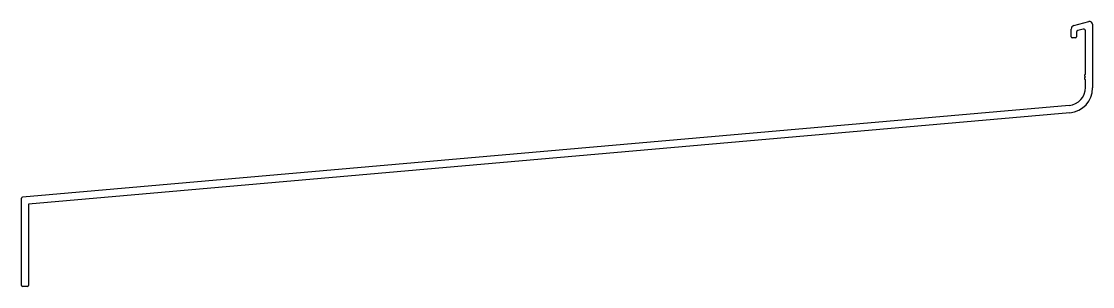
# Model space of a CAD drawing. Extents: x 5 to 305, y 3 to 77.
import ezdxf

# ---------------------------------------------------------------- set-up
doc = ezdxf.new("R2010")
doc.units = 0
doc.layers.get('0').update_dxf_attribs({"linetype": 'CONTINUOUS'})

msp = doc.modelspace()

# ---------------------------------------------------------------- linework, layer by layer
for p, q in [((299.21, 73.06), (299.21, 75.23)), ((299.95, 76.2), (304.2, 77.33)), ((302.58, 75.24), (301.08, 74.84)), ((305.21, 76.56), (305.21, 58.77)), ((300.41, 72.76), (299.51, 72.76)), ((300.71, 74.36), (300.71, 73.06)), ((303.21, 62.65), (303.21, 74.76)), ((302.98, 62.42), (303.21, 62.65)), ((303.21, 61.84), (302.98, 62.07)), ((302.98, 61.61), (303.21, 61.84)), ((303.21, 61.03), (302.98, 61.26)), ((303.21, 58.87), (303.21, 61.03)), ((298.64, 53.89), (5.48, 28.24)), ((298.82, 51.8), (7.21, 26.28)), ((5.21, 3.52), (5.21, 27.94)), ((7.21, 26.28), (7.21, 3.52)), ((6.91, 3.22), (5.51, 3.22))]:
    msp.add_line(p, q)
for centre, radius, start, end in [((300.21, 75.23), 1, 105, 180), ((302.71, 74.76), 0.5, 0, 105), ((304.41, 76.56), 0.8, 0, 105), ((299.51, 73.06), 0.3, 180, 270), ((300.41, 73.06), 0.3, 270, 0), ((301.21, 74.36), 0.5, 105, 180), ((303.16, 62.24), 0.25, 135, 225), ((303.16, 61.44), 0.25, 135, 225), ((298.21, 58.87), 5, 275, 0), ((298.21, 58.77), 7, 275, 0), ((5.51, 27.94), 0.3, 95, 180), ((5.51, 3.52), 0.3, 180, 270), ((6.91, 3.52), 0.3, 270, 360)]:
    msp.add_arc(centre, radius, start, end)

doc.saveas('drawing.dxf')
